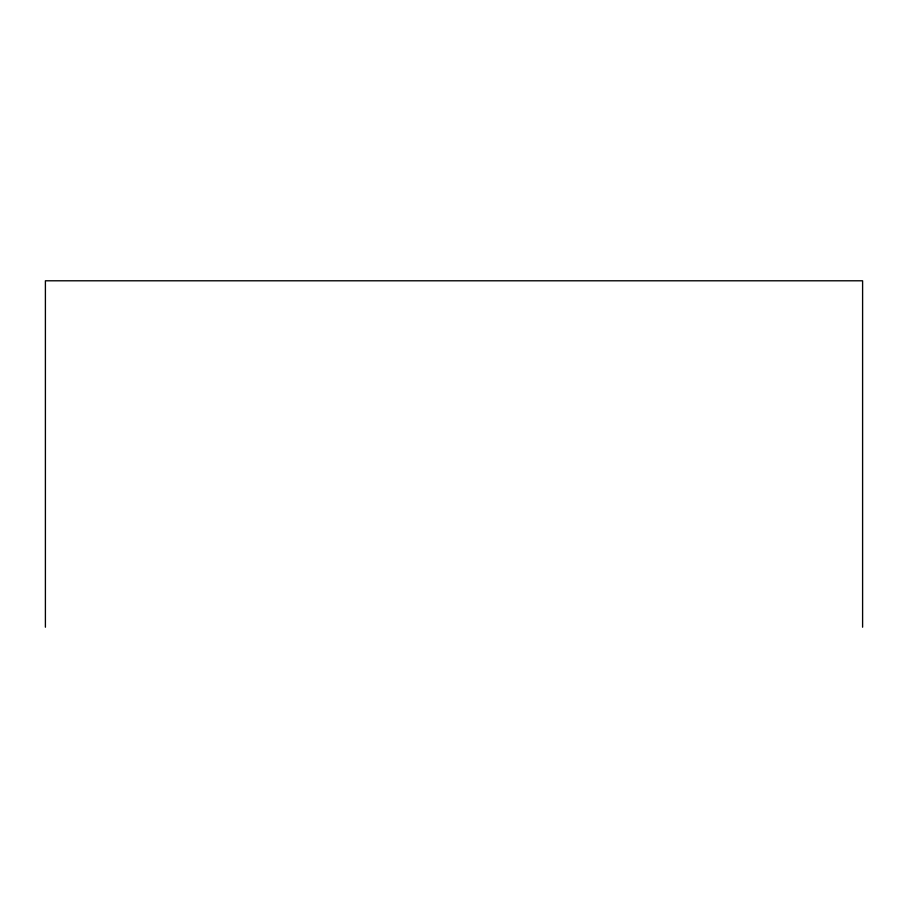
<?xml version="1.0" encoding="UTF-8"?>
<svg xmlns="http://www.w3.org/2000/svg" width="908" height="908" viewBox="0 0 908 908"><rect width="100%" height="100%" fill="white"/><g stroke="black" fill="none" stroke-linecap="round" stroke-linejoin="round"><path stroke-width="1.36" d="M862.6 627.212L862.6 280.788L45.4 280.788L45.4 627.212"/></g></svg>
